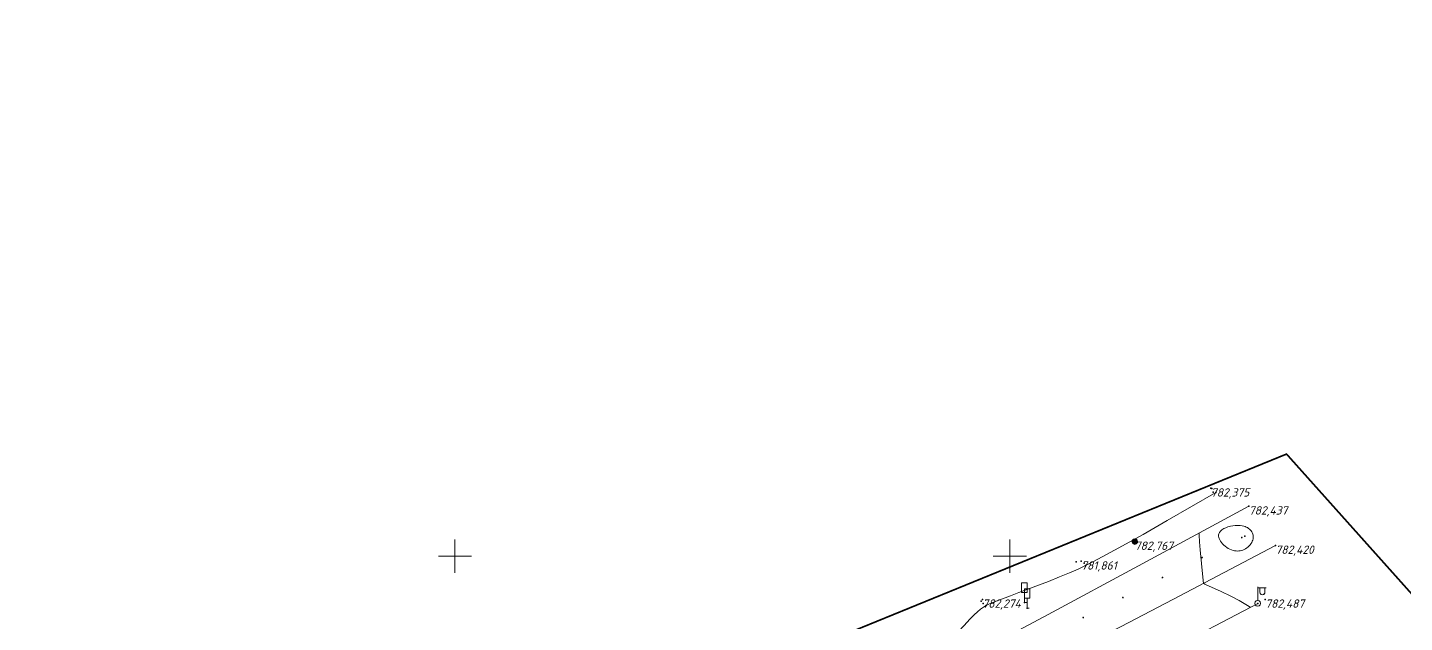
# Model space of a CAD drawing. Header units: metres. Extents: x 629572 to 645168, y 4785785 to 4790166.
# Drawn here: x 634223 to 634471.1, y 4788788.1 to 4788895.2 of the extents above; entities that cross this region are included whole.
import ezdxf

# ---------------------------------------------------------------- set-up
doc = ezdxf.new("R2010")
doc.units = ezdxf.units.M
doc.linetypes.add('Сплошная', pattern=[0])
doc.linetypes.add('Сплошная_0_50', pattern=[0])
doc.layers.get('0').update_dxf_attribs({"linetype": 'CONTINUOUS'})
for name, color, linetype in [('Горизонтали', 7, 'CONTINUOUS'), ('Дороги с покрытием (край_ бровка)', 7, 'CONTINUOUS'), ('Дороги с покрытием (осевая линия)', 7, 'CONTINUOUS'), ('Дорожн. знаки (прочие)', 7, 'CONTINUOUS'), ('красная линия', 7, 'CONTINUOUS'), ('Нурсултан', 7, 'CONTINUOUS'), ('Сетка координатная', 7, 'CONTINUOUS'), ('Столбы металлические', 7, 'CONTINUOUS'), ('Фонарь электр._ на мет.столб', 7, 'CONTINUOUS')]:
    doc.layers.add(name, color=color, linetype=linetype)
doc.layers.add('ЛЭП н.напряж.', color=10, linetype='SIL_KAB_NIZVOLT', lineweight=13)
doc.styles.add('ISOCPEUR', font='isocpeui.ttf')
doc.styles.get("Standard").update_dxf_attribs({"font": 'isocpeui.ttf'})
doc.linetypes.add('SIL_KAB_NIZVOLT', pattern='A,1,["<",Standard,S=1.6,R=0,X=-1,Y=-0.8],6,0,1,[">",Standard,S=1.6,R=0,X=-0.8,Y=-0.8],-2,8,-2', length=20)

# ---------------------------------------------------------------- blocks, each defined once
blk = doc.blocks.new('15 - 206.3.а знаки дорожн прочие')
at = {"color": 7, "linetype": 'Continuous', "lineweight": 0, "true_color": 0xffffff, "flags": 128}
blk.add_lwpolyline([(0.5, 3.5), (-0.5, 3.5), (-0.5, 1.8), (0, 1.8), (0.5, 1.8), (0.5, 3.5)], close=True, dxfattribs=at)
at = {"color": 7, "linetype": 'Continuous', "lineweight": 0, "flags": 128}
blk.add_lwpolyline([(0.4, 0), (0, 0), (0, 1.8)], dxfattribs=at)
at = {"color": 7, "style": 'ISOCPEUR', "flags": 1}
for tag in ['X', 'Имя объекта CREDO-III', 'Код объекта CREDO-III', 'Отметка', 'Номер', 'Примечание', 'Y']:
    blk.add_attdef(tag, (0, 0), '', height=2.5, dxfattribs=at)
blk = doc.blocks.new('34 - 110.1.1 фонарь на  метал.столб')
at = {"color": 7, "linetype": 'Continuous', "lineweight": 0, "flags": 128}
for points in [[(0, 0.5), (0, 3)], [(0, 2.8), (1.5, 2.8)], [(0.4, 2.8), (0.4, 2)], [(1.3, 2.8), (1.3, 2)], [(1.3, 2), (1.27, 1.83), (1.17, 1.68), (1.02, 1.58), (0.85, 1.55), (0.68, 1.58), (0.53, 1.68), (0.43, 1.83), (0.4, 2)]]:
    blk.add_lwpolyline(points, dxfattribs=at)
at = {"color": 7, "linetype": 'Continuous', "lineweight": 0, "true_color": 0xffffff, "flags": 128}
blk.add_lwpolyline([(1.3, 2.8), (0.4, 2.8), (0.4, 2), (0.46, 1.78), (0.62, 1.61), (0.85, 1.55), (1.07, 1.61), (1.24, 1.78), (1.3, 2), (1.3, 2.8)], close=True, dxfattribs=at)
at = {"color": 7, "linetype": 'Continuous', "lineweight": 0, "flags": 128}
blk.add_lwpolyline([(0, 0.5), (-0.25, 0.43), (-0.43, 0.25), (-0.5, 0), (-0.43, -0.25), (-0.25, -0.43), (0, -0.5), (0.25, -0.43), (0.43, -0.25), (0.5, 0), (0.43, 0.25), (0.25, 0.43), (0, 0.5)], close=True, dxfattribs=at)
at = {"color": 7, "style": 'ISOCPEUR', "flags": 1}
for tag in ['X', 'Имя объекта CREDO-III', 'Код объекта CREDO-III', 'Отметка', 'Y']:
    blk.add_attdef(tag, (0, 0), '', height=2.5, dxfattribs=at)
blk = doc.blocks.new('22 - 107.1.1 столбы метал d-1.0')
blk.add_hatch(color=7).paths.add_polyline_path([(0, 0.5), (-0.25, 0.43), (-0.43, 0.25), (-0.5, 0), (-0.43, -0.25), (-0.25, -0.43), (0, -0.5), (0.25, -0.43), (0.43, -0.25), (0.5, 0), (0.43, 0.25), (0.25, 0.43), (0, 0.5)])
at = {"color": 7, "linetype": 'Continuous', "lineweight": 0, "flags": 128}
blk.add_lwpolyline([(0, 0.5), (-0.25, 0.43), (-0.43, 0.25), (-0.5, 0), (-0.43, -0.25), (-0.25, -0.43), (0, -0.5), (0.25, -0.43), (0.43, -0.25), (0.5, 0), (0.43, 0.25), (0.25, 0.43), (0, 0.5)], close=True, dxfattribs=at)
at = {"color": 7, "style": 'ISOCPEUR', "flags": 1}
for tag in ['X', 'Высота', 'Отметка(высота) верхнего провода', 'Отметка(высота) нижнего провода', 'Имя объекта CREDO-III', 'Код объекта CREDO-III', 'Отметка', 'Номер', 'Y']:
    blk.add_attdef(tag, (0, 0), '', height=2.5, dxfattribs=at)
blk = doc.blocks.new('Крест')
at = {"color": 0, "linetype": 'Continuous', "lineweight": 0, "flags": 128}
for points in [[(0, -1), (0, 1)], [(-1, 0), (1, 0)]]:
    blk.add_lwpolyline(points, dxfattribs=at)

msp = doc.modelspace()

# ---------------------------------------------------------------- hatches: boundary and pattern name
at = {"layer": 'Дороги с покрытием (осевая линия)'}
for points in [[(634441.704, 4788803.502), (634441.701, 4788803.498), (634441.628, 4788803.402), (634441.622, 4788803.395), (634441.62, 4788803.386), (634441.626, 4788803.388), (634441.63, 4788803.389), (634441.62, 4788803.386), (634441.631, 4788803.345), (634441.652, 4788803.26), (634441.654, 4788803.261), (634441.654, 4788803.261), (634441.652, 4788803.26), (634441.653, 4788803.255), (634441.654, 4788803.255), (634441.657, 4788803.253), (634441.661, 4788803.262), (634441.661, 4788803.262), (634441.657, 4788803.253), (634441.678, 4788803.248), (634441.721, 4788803.235), (634441.657, 4788803.253), (634441.776, 4788803.199), (634441.78, 4788803.208), (634441.784, 4788803.199), (634441.9, 4788803.258), (634441.905, 4788803.26), (634441.906, 4788803.265), (634441.896, 4788803.267), (634441.906, 4788803.265), (634441.927, 4788803.368), (634441.932, 4788803.392), (634441.922, 4788803.394), (634441.922, 4788803.394), (634441.932, 4788803.392), (634441.933, 4788803.395), (634441.933, 4788803.397), (634441.93, 4788803.401), (634441.847, 4788803.501), (634441.839, 4788803.495), (634441.843, 4788803.497), (634441.847, 4788803.501), (634441.844, 4788803.505), (634441.839, 4788803.505), (634441.83, 4788803.503), (634441.774, 4788803.493), (634441.774, 4788803.493), (634441.839, 4788803.505), (634441.709, 4788803.502), (634441.709, 4788803.492), (634441.709, 4788803.502)], [(634434.563, 4788799.895), (634434.56, 4788799.892), (634434.487, 4788799.796), (634434.481, 4788799.788), (634434.478, 4788799.784), (634434.479, 4788799.78), (634434.485, 4788799.781), (634434.489, 4788799.782), (634434.489, 4788799.782), (634434.479, 4788799.78), (634434.49, 4788799.739), (634434.511, 4788799.653), (634434.513, 4788799.654), (634434.513, 4788799.654), (634434.511, 4788799.653), (634434.512, 4788799.649), (634434.513, 4788799.648), (634434.516, 4788799.647), (634434.52, 4788799.656), (634434.516, 4788799.647), (634434.537, 4788799.641), (634434.58, 4788799.629), (634434.58, 4788799.629), (634434.516, 4788799.647), (634434.635, 4788799.593), (634434.639, 4788799.602), (634434.643, 4788799.593), (634434.759, 4788799.651), (634434.764, 4788799.654), (634434.765, 4788799.658), (634434.755, 4788799.66), (634434.765, 4788799.658), (634434.786, 4788799.761), (634434.791, 4788799.786), (634434.782, 4788799.788), (634434.791, 4788799.786), (634434.792, 4788799.789), (634434.792, 4788799.79), (634434.789, 4788799.794), (634434.788, 4788799.793), (634434.784, 4788799.79), (634434.789, 4788799.794), (634434.706, 4788799.894), (634434.699, 4788799.888), (634434.702, 4788799.891), (634434.706, 4788799.894), (634434.703, 4788799.898), (634434.698, 4788799.898), (634434.689, 4788799.896), (634434.633, 4788799.887), (634434.633, 4788799.887), (634434.698, 4788799.898), (634434.568, 4788799.895), (634434.568, 4788799.885), (634434.568, 4788799.885), (634434.568, 4788799.895)], [(634427.422, 4788796.289), (634427.419, 4788796.285), (634427.346, 4788796.189), (634427.34, 4788796.182), (634427.348, 4788796.176), (634427.348, 4788796.176), (634427.34, 4788796.182), (634427.338, 4788796.173), (634427.349, 4788796.132), (634427.37, 4788796.047), (634427.379, 4788796.049), (634427.372, 4788796.047), (634427.37, 4788796.047), (634427.371, 4788796.042), (634427.372, 4788796.042), (634427.375, 4788796.04), (634427.494, 4788795.986), (634427.502, 4788795.986), (634427.618, 4788796.045), (634427.623, 4788796.047), (634427.624, 4788796.052), (634427.614, 4788796.054), (634427.624, 4788796.052), (634427.645, 4788796.155), (634427.65, 4788796.179), (634427.651, 4788796.182), (634427.651, 4788796.184), (634427.648, 4788796.188), (634427.647, 4788796.186), (634427.641, 4788796.181), (634427.648, 4788796.188), (634427.565, 4788796.288), (634427.557, 4788796.291), (634427.557, 4788796.281), (634427.56, 4788796.283), (634427.557, 4788796.281), (634427.557, 4788796.291), (634427.548, 4788796.29), (634427.492, 4788796.28), (634427.492, 4788796.28), (634427.557, 4788796.291), (634427.427, 4788796.289)], [(634420.281, 4788792.683), (634420.278, 4788792.679), (634420.205, 4788792.583), (634420.199, 4788792.576), (634420.207, 4788792.57), (634420.207, 4788792.57), (634420.199, 4788792.576), (634420.197, 4788792.567), (634420.208, 4788792.526), (634420.229, 4788792.441), (634420.238, 4788792.443), (634420.231, 4788792.441), (634420.229, 4788792.441), (634420.23, 4788792.436), (634420.231, 4788792.435), (634420.234, 4788792.434), (634420.238, 4788792.443), (634420.234, 4788792.434), (634420.353, 4788792.38), (634420.361, 4788792.38), (634420.477, 4788792.439), (634420.482, 4788792.441), (634420.483, 4788792.446), (634420.473, 4788792.448), (634420.483, 4788792.446), (634420.504, 4788792.548), (634420.509, 4788792.573), (634420.51, 4788792.576), (634420.51, 4788792.578), (634420.507, 4788792.581), (634420.506, 4788792.58), (634420.499, 4788792.575), (634420.507, 4788792.581), (634420.424, 4788792.682), (634420.416, 4788792.685), (634420.416, 4788792.675), (634420.419, 4788792.677), (634420.416, 4788792.675), (634420.416, 4788792.685), (634420.407, 4788792.684), (634420.351, 4788792.674), (634420.351, 4788792.674), (634420.416, 4788792.685), (634420.286, 4788792.683)], [(634413.14, 4788789.077), (634413.137, 4788789.073), (634413.145, 4788789.067), (634413.145, 4788789.067), (634413.137, 4788789.073), (634413.064, 4788788.978), (634413.058, 4788788.97), (634413.066, 4788788.964), (634413.066, 4788788.964), (634413.058, 4788788.97), (634413.056, 4788788.961), (634413.061, 4788788.963), (634413.066, 4788788.964), (634413.056, 4788788.961), (634413.066, 4788788.92), (634413.087, 4788788.835), (634413.088, 4788788.83), (634413.09, 4788788.83), (634413.093, 4788788.828), (634413.097, 4788788.838), (634413.097, 4788788.838), (634413.093, 4788788.828), (634413.211, 4788788.774), (634413.215, 4788788.783), (634413.22, 4788788.774), (634413.336, 4788788.833), (634413.341, 4788788.84), (634413.332, 4788788.842), (634413.341, 4788788.84), (634413.363, 4788788.943), (634413.368, 4788788.967), (634413.369, 4788788.97), (634413.369, 4788788.972), (634413.366, 4788788.976), (634413.364, 4788788.974), (634413.358, 4788788.969), (634413.358, 4788788.969), (634413.366, 4788788.976), (634413.326, 4788789.011), (634413.317, 4788789.019), (634413.317, 4788789.019), (634413.366, 4788788.976), (634413.283, 4788789.076), (634413.277, 4788789.071), (634413.278, 4788789.072), (634413.283, 4788789.076), (634413.275, 4788789.08), (634413.145, 4788789.077)]]:
    msp.add_hatch(color=7, dxfattribs=at).paths.add_polyline_path(points)

# ---------------------------------------------------------------- linework, layer by layer
at = {"layer": 'Горизонтали', "color": 34, "linetype": 'Сплошная', "lineweight": 0, "true_color": 0xa55200, "elevation": 782.5, "flags": 128}
msp.add_lwpolyline([(634437.64, 4788804.022), (634437.601, 4788803.826), (634437.598, 4788803.617), (634437.633, 4788803.398), (634437.703, 4788803.169), (634437.81, 4788802.934), (634437.951, 4788802.695), (634438.124, 4788802.456), (634438.327, 4788802.222), (634438.557, 4788801.994), (634438.81, 4788801.779), (634439.079, 4788801.582), (634439.36, 4788801.407), (634439.646, 4788801.256), (634439.934, 4788801.132), (634440.22, 4788801.036), (634440.499, 4788800.971), (634440.748, 4788800.937), (634440.999, 4788800.926), (634441.25, 4788800.939), (634441.5, 4788800.974), (634441.749, 4788801.033), (634441.994, 4788801.114), (634442.233, 4788801.217), (634442.465, 4788801.342), (634442.69, 4788801.489), (634442.903, 4788801.654), (634443.099, 4788801.837), (634443.278, 4788802.033), (634443.435, 4788802.241), (634443.569, 4788802.458), (634443.678, 4788802.679), (634443.76, 4788802.903), (634443.812, 4788803.118), (634443.84, 4788803.334), (634443.843, 4788803.55), (634443.821, 4788803.762), (634443.773, 4788803.971), (634443.701, 4788804.172), (634443.605, 4788804.365), (634443.486, 4788804.548), (634443.347, 4788804.717), (634443.187, 4788804.873), (634443.008, 4788805.014), (634442.811, 4788805.14), (634442.597, 4788805.249), (634442.369, 4788805.341), (634442.126, 4788805.416), (634441.87, 4788805.473), (634441.481, 4788805.524), (634441.06, 4788805.54), (634440.618, 4788805.523), (634440.169, 4788805.471), (634439.723, 4788805.386), (634439.296, 4788805.27), (634438.902, 4788805.127), (634438.549, 4788804.96), (634438.216, 4788804.752), (634437.951, 4788804.524), (634437.758, 4788804.279), (634437.64, 4788804.022)], close=True, dxfattribs=at)
for points in [[(634434.875, 4788795.079), (634434.761, 4788796.212), (634434.289, 4788801.125), (634434.172, 4788802.579), (634434.099, 4788803.772), (634434.088, 4788803.995), (634434.085, 4788804.038), (634434.08, 4788804.136), (634434.08, 4788804.15)], [(634443.31, 4788790.803), (634442.79, 4788791.125), (634441.3, 4788792.013), (634439.824, 4788792.805), (634438.076, 4788793.647), (634435.761, 4788794.688), (634435.364, 4788794.863), (634435.137, 4788794.963), (634434.93, 4788795.054), (634434.908, 4788795.064), (634434.875, 4788795.079)]]:
    msp.add_lwpolyline(points, dxfattribs=at)
at = {"layer": 'Дороги с покрытием (край_ бровка)', "color": 251, "linetype": 'Сплошная', "lineweight": 0, "true_color": 0x636466, "flags": 128}
for points in [[(634386.366, 4788784.04), (634386.366, 4788784.04), (634387.714, 4788784.562), (634388.407, 4788784.864), (634389.009, 4788785.16), (634389.641, 4788785.523), (634390.2, 4788785.909), (634390.453, 4788786.121), (634390.757, 4788786.417), (634391.642, 4788787.378), (634391.776, 4788787.528), (634392.782, 4788788.638), (634393.566, 4788789.442), (634394.154, 4788789.99), (634394.707, 4788790.45), (634395.232, 4788790.828), (634395.732, 4788791.126), (634396.336, 4788791.414), (634397.219, 4788791.786), (634400.076, 4788792.883), (634401.622, 4788793.458), (634404.653, 4788794.59), (634406.926, 4788795.46), (634408.948, 4788796.262), (634410.722, 4788797), (634412.281, 4788797.686), (634413.638, 4788798.327), (634415.067, 4788799.045), (634416.65, 4788799.869), (634420.314, 4788801.851), (634423.988, 4788803.908), (634428.363, 4788806.41), (634437.099, 4788811.485), (634437.099, 4788811.485)], [(634385.811, 4788778.786), (634385.811, 4788778.786), (634389.911, 4788780.71), (634393.989, 4788782.678), (634396.079, 4788783.726), (634398.022, 4788784.733), (634406.918, 4788789.501), (634423.153, 4788798.253), (634443.058, 4788808.997), (634443.058, 4788808.997)], [(634388.179, 4788771.077), (634388.179, 4788771.077), (634399.401, 4788776.778), (634410.178, 4788782.271), (634420.063, 4788787.349), (634429.341, 4788792.175), (634438.601, 4788797.036), (634447.851, 4788801.916)]]:
    msp.add_lwpolyline(points, dxfattribs=at)
at = {"layer": 'красная линия', "color": 1, "linetype": 'Сплошная_0_50', "lineweight": 0, "true_color": 0xff0000, "const_width": 0.3, "elevation": 794.579, "flags": 128}
msp.add_lwpolyline([(635401.641, 4788148.595), (634957.655, 4788205.711), (634868.946, 4788233.682), (634603.956, 4788290.084), (634469.438, 4788276.801), (634466.442, 4788288.998), (634455.452, 4788300.111), (634423.85, 4788288.187), (634367.861, 4788295.693), (634267.843, 4788409.4), (634475.845, 4788682.207), (634474.555, 4788790.795), (634449.85, 4788818.401), (634024.042, 4788644.6), (633889.34, 4788556.209), (633827.944, 4788529.992), (633792.752, 4788543.316), (633784.34, 4788495.79), (633741.538, 4788462.098), (633741.25, 4788461.815), (633707.246, 4788430.797), (633615.343, 4788446.001), (633603.65, 4788448.117), (633593.847, 4788448.295), (633403.135, 4788458.998), (633383.735, 4788456.919), (632950.737, 4788523.705), (632422.446, 4788608.882), (631759.541, 4788723.01), (631749.061, 4788727.901), (631729.34, 4788731.902), (631702.953, 4788733.892), (631676.149, 4788739.917), (631633.151, 4788748.593), (631552.757, 4788764.604), (631505.748, 4788774.005), (631486.053, 4788777.916), (631418.334, 4788781.792), (630663.641, 4788895.085)], dxfattribs=at)
at = {"layer": 'ЛЭП н.напряж.', "lineweight": 13}
msp.add_lwpolyline([(634444.653, 4788791.502), (634427.915, 4788782.739), (634348.548, 4788749.575), (634319.296, 4788735.257), (634290.369, 4788718.849), (634263.019, 4788701.834), (634236.733, 4788684.807), (634210.424, 4788667.031)], dxfattribs=at)
at = {"layer": 'Нурсултан', "color": 7}
for p in [(634436.22, 4788812.237, -4.302), (634436.371, 4788812.2, -4.643), (634436.647, 4788811.505, -4.583), (634437.099, 4788811.485, -4.186), (634443.058, 4788808.997, -4.24), (634422.491, 4788802.632, -3.91), (634442.325, 4788803.635, -4.112), (634447.851, 4788801.916, -4.257), (634411.933, 4788798.957, -4.452), (634412.855, 4788799.079, -4.816), (634413.355, 4788798.759, -4.684), (634413.638, 4788798.327, -3.997), (634394.837, 4788791.906, -5.003), (634395.044, 4788792.223, -4.403), (634446.018, 4788792.222, -4.19), (634395.172, 4788791.476, -4.829), (634395.732, 4788791.126, -4.104), (634402.607, 4788791.681, -786.677), (634403.099, 4788790.618, -786.677), (634444.653, 4788791.502, -4.169)]:
    msp.add_point(p, dxfattribs=at)

# ---------------------------------------------------------------- block references
at = {"layer": 'Дорожн. знаки (прочие)', "color": 7, "linetype": 'Continuous'}
for p in [(634402.607, 4788791.681, 795.239), (634403.099, 4788790.618, 795.239)]:
    msp.add_blockref('15 - 206.3.а знаки дорожн прочие', p, dxfattribs=at)
at = {"layer": 'Сетка координатная', "color": 136, "linetype": 'Continuous', "true_color": 0x008080, "xscale": 3, "yscale": 3}
for p in [(634300, 4788800), (634400, 4788800)]:
    msp.add_blockref('Крест', p, dxfattribs=at)
at = {"layer": 'Столбы металлические', "color": 7, "linetype": 'Continuous'}
msp.add_blockref('22 - 107.1.1 столбы метал d-1.0', (634422.491, 4788802.632, 795.239), dxfattribs=at)
at = {"layer": 'Фонарь электр._ на мет.столб', "color": 7, "linetype": 'Continuous'}
msp.add_blockref('34 - 110.1.1 фонарь на  метал.столб', (634444.653, 4788791.502, 795.239), dxfattribs=at)

# ---------------------------------------------------------------- texts
at = {"layer": 'Нурсултан', "color": 251, "char_height": 1.5, "attachment_point": 1, "style": 'ISOCPEUR'}
for s, insert in [('782,375', (634436.22, 4788812.237, -4.302)), ('782,437', (634443.058, 4788808.997, -4.24)), ('782,767', (634422.491, 4788802.632, -3.91)), ('782,420', (634447.851, 4788801.916, -4.257)), ('781,861', (634412.855, 4788799.079, -4.816)), ('782,274', (634395.044, 4788792.223, -4.403)), ('782,487', (634446.018, 4788792.222, -4.19))]:
    msp.add_mtext(s, dxfattribs=dict(at, insert=insert))

doc.saveas('drawing.dxf')
